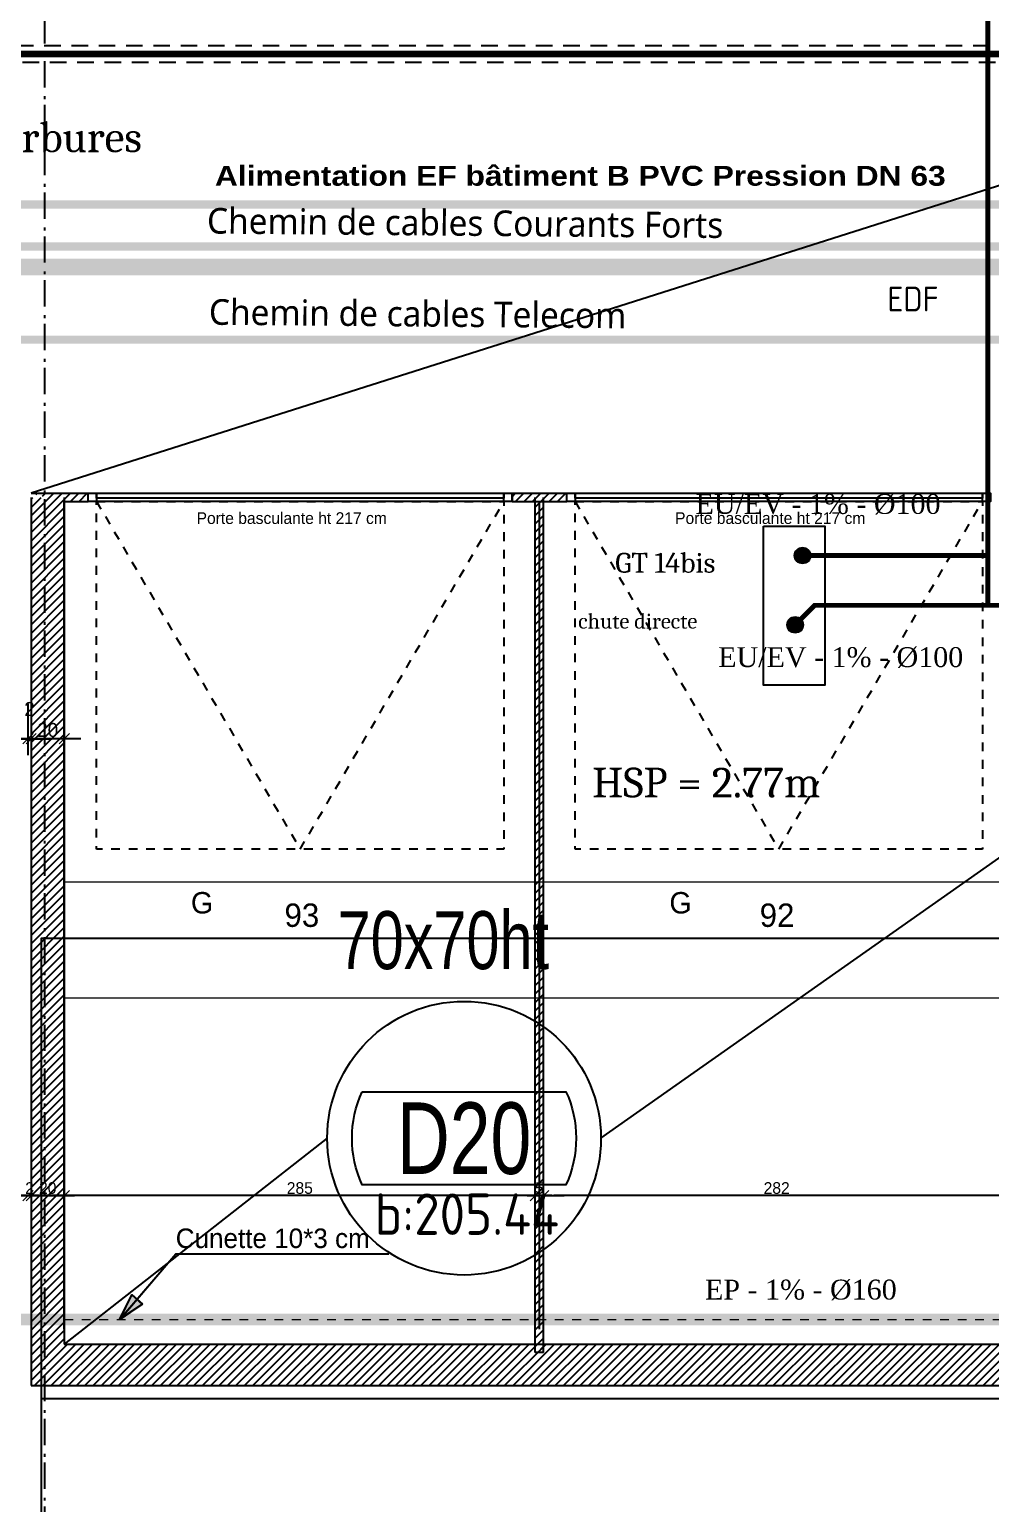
# Model space of a CAD drawing. Header units: centimetres. Extents: x 2452 to 16512, y -4226 to 6371.
# Drawn here: x 9811 to 10392, y 3176 to 4067 of the extents above; entities that cross this region are included whole.
import ezdxf
from ezdxf import colors
from ezdxf.entities.mleader import LeaderData, LeaderLine
from ezdxf.enums import TextEntityAlignment as Align
from ezdxf.math import Vec2, Vec3

# ---------------------------------------------------------------- set-up
doc = ezdxf.new("R2010")
doc.units = ezdxf.units.CM
doc.header["$PDMODE"] = 67
for name, pattern in [('prlm_ef', [0.165, 0.1, -0.065]), ('prlm_ep', [2.5, 1.25, -0.25, 0.25, -0.25, 0.25, -0.25]), ('prlm_eu', [2, 1.25, -0.25, 0.25, -0.25]), ('Style de ligne -1', [0.41664, 0.20828, -0.20836]), ('Style de ligne -11', [0.347222, 0.20828, -0.138942]), ('Style de ligne -6', [1.04164, 0.625, -0.20828, 0.06943, -0.13893]), ('VW-01', [0.41656, 0.20828, -0.20828])]:
    doc.linetypes.add(name, pattern=pattern)
doc.layers.get('0').update_dxf_attribs({"color": 252, "lineweight": 18})
for name, color, linetype, lineweight in [('01_poutres', 40, 'Continuous', 20), ('01_texte_repere', 252, 'Continuous', 20), ('_GAZELEC-RESERVATION', 1, 'Continuous', 18), ('prlm-ELEC-BT', 1, 'Continuous', 25), ('prlm-TELECOM', 3, 'Continuous', 25)]:
    doc.layers.add(name, color=color, linetype=linetype, lineweight=lineweight)
for name, color, linetype in [('01_texte', 252, 'Continuous'), ('B GÈnÈral_Hatch', 252, 'Continuous'), ('B Général', 252, 'Continuous'), ('C ANNOTATIONS-cotation', 252, 'Continuous'), ('C ANNOTATIONS-prestations', 252, 'Continuous'), ('C ANNOTATIONS-texte', 252, 'Continuous'), ('C ANNOTATIONS-texte_Hatch', 252, 'Continuous'), ('prlm-BA', 30, 'Continuous'), ('prlm-EAU-EF', 161, 'Continuous'), ('prlm-EAU-EP', 141, 'Continuous'), ('prlm-EAU-EUEV', 25, 'Continuous'), ('prlm-GT', 242, 'Continuous'), ('prlm-MOD', 64, 'Continuous')]:
    doc.layers.add(name, color=color, linetype=linetype)
doc.layers.add('prlm-ZEROPLOT', color=254, linetype='Continuous', plot=False)
doc.styles.add('CEDREP', font='GILC____.TTF')
doc.styles.add('CEDTXT', font='isocp.shx')
doc.styles.add('CHAUFF', font='trebucbi.ttf', dxfattribs={"height": 0.001})
doc.styles.add('Eurostile', font='Eurosti.TTF')
doc.styles.add('prlm-eau-ef', font='ariblk.ttf', dxfattribs={"height": 18})
doc.styles.add('prlm-eau-euev', font='pala.ttf', dxfattribs={"height": 18})
doc.styles.add('prlm-mod', font='cambriaz.ttf', dxfattribs={"height": 18})
doc.styles.get("Standard").update_dxf_attribs({"font": 'isocp.shx', "height": 15})
doc.dimstyles.new('100é', dxfattribs={"dimtxt": 8.470801, "dimasz": 6.232178, "dimexe": 10, "dimexo": 25, "dimgap": 1, "dimtad": 1, "dimdec": 1, "dimtxsty": 'Eurostile', "dimblk": 'VW_SLASH', "dimblk1": 'VW_SLASH', "dimblk2": 'VW_SLASH', "dimcen": 0, "dimdle": 10, "dimazin": 0, "dimtfac": 1, "dimtdec": 1, "dimtix": 1, "dimtmove": 0, "dimatfit": 0, "dimldrblk": 'VW_FILLEDARROW', "dimfxl": 50.8, "dimfxlon": 1, "dimfrac": 2, "dimtolj": 1, "dimarcsym": 0})
pattern_1 = [(45, (0, 0), (2.4253472, -2.6458333), [])]

# ---------------------------------------------------------------- blocks, each defined once
blk = doc.blocks.new('Porte basculante ht200cm')
at = {"layer": 'B Général', "linetype": 'Style de ligne -1', "ltscale": 25.4}
for p, q in [((-123, -2.5), (0, -212.5)), ((0, -212.5), (123, -2.5))]:
    blk.add_line(p, q, dxfattribs=at)
at = {"layer": 'B Général', "linetype": 'Continuous', "flags": 128}
for points in [[(-128, 2.5), (128, 2.5), (128, -2.5), (-128, -2.5)], [(-123, 2.5), (123, 2.5), (123, -0.5), (-123, -0.5)]]:
    blk.add_lwpolyline(points, close=True, dxfattribs=at)
at = {"layer": 'B Général', "flags": 128}
for points in [[(-128, 2.5), (-123, 2.5), (-123, -2.5), (-128, -2.5)], [(123, 2.5), (128, 2.5), (128, -2.5), (123, -2.5)]]:
    blk.add_lwpolyline(points, close=True, dxfattribs=at)
at = {"layer": 'B Général', "linetype": 'Style de ligne -1', "ltscale": 25.4, "flags": 128}
blk.add_lwpolyline([(-123, -2.5), (123, -2.5), (123, -212.5), (-123, -212.5)], close=True, dxfattribs=at)
at = {"layer": 'B Général', "insert": (-66, -238.42), "char_height": 12.94, "attachment_point": 1, "line_spacing_factor": 0.894142, "style": 'Eurostile'}
blk.add_mtext('G', dxfattribs=at)
at = {"layer": 'C ANNOTATIONS-prestations', "insert": (-62.58, -8.98), "char_height": 7.059, "attachment_point": 1, "line_spacing_factor": 0.894142, "style": 'Eurostile'}
blk.add_mtext('Porte basculante ht 217 cm', dxfattribs=at)
blk = doc.blocks.new('Objet Paramétrique')
at = {"layer": 'B Général', "linetype": 'Continuous'}
for p, q in [((0, 0), (0, 500)), ((287, 0), (287, 500)), ((574, 0), (574, 500))]:
    blk.add_line(p, q, dxfattribs=at)
at = {"layer": 'B Général', "extrusion": (0, 0, -1), "char_height": 14.118, "attachment_point": 5, "text_direction": (-1, 0, 0), "line_spacing_factor": 0.894142, "style": 'Eurostile'}
for s, insert in [('92', (143.5, 250)), ('93', (430.5, 250))]:
    blk.add_mtext(s, dxfattribs=dict(at, insert=insert))
blk = doc.blocks.new('Groupe-123-1')
at = {"layer": 'C ANNOTATIONS-texte_Hatch', "linetype": 'Continuous'}
blk.add_hatch(color=250, dxfattribs=at).paths.add_polyline_path([(9879.63, 3296.47), (9866, 3287.28), (9873.2, 3302.05)])
at = {"layer": 'C ANNOTATIONS-texte', "flags": 128}
blk.add_lwpolyline([(9866, 3287.28), (9899.8, 3326.83), (10028.5, 3326.83)], dxfattribs=at)
blk.add_lwpolyline([(9879.63, 3296.47), (9866, 3287.28), (9873.2, 3302.05)], close=True, dxfattribs=at)
at = {"layer": 'C ANNOTATIONS-texte', "insert": (9899.8, 3342.12), "char_height": 11.765, "attachment_point": 1, "rotation": 359.99999, "line_spacing_factor": 0.894142, "style": 'Eurostile'}
blk.add_mtext('Cunette 10*3 cm', dxfattribs=at)
blk = doc.blocks.new('xi.ev')
at = {"layer": 'prlm-EAU-EUEV', "linetype": 'ByBlock', "lineweight": -2}
h = blk.add_hatch(color=0, dxfattribs=at)
edge = h.paths.add_edge_path()
edge.add_arc((0, 0), 5, 0, 360)
at = {"layer": 'prlm-EAU-EUEV', "color": 0, "linetype": 'ByBlock', "lineweight": 5}
blk.add_circle((0, 0), 5, dxfattribs=at)
blk = doc.blocks.new('xi.eu')
at = {"layer": 'prlm-EAU-EUEV', "linetype": 'ByBlock', "lineweight": -2}
h = blk.add_hatch(color=0, dxfattribs=at)
edge = h.paths.add_edge_path()
edge.add_arc((0, 0), 5, 0, 360)
at = {"layer": 'prlm-EAU-EUEV', "color": 0, "linetype": 'ByBlock', "lineweight": 5}
blk.add_circle((0, 0), 5, dxfattribs=at)
blk = doc.blocks.new('A$C711F189D')
at = {"layer": '01_poutres', "color": 0}
for points in [[(1197, -163), (623, -163)], [(1197, -233), (623, -233)]]:
    blk.add_lwpolyline(points, dxfattribs=at)
at = {"layer": '01_texte', "color": 0}
for points in [[(1395.83, 323.85), (603, 71.96)], [(947.13, -317.65), (1476.68, 55.04)], [(781.8, -317.65), (623, -442.1)]]:
    blk.add_lwpolyline(points, dxfattribs=at)
blk.add_lwpolyline([(802.91, -289.55), (926.03, -289.55, -0.21739), (926.03, -345.74), (802.91, -345.74, -0.21739), (802.91, -289.55, 24.041595)], format="xyb", dxfattribs=at)
blk.add_circle((864.47, -317.65), 82.67, dxfattribs=at)
for s, height, style, p in [('D20', 43.2, 'CEDREP', (864.47, -317.65)), ('b:205.44', 25, 'CEDTXT', (866.16, -363.55))]:
    blk.add_text(s, height=height, dxfattribs=dict(at, style=style)).set_placement(p, align=Align.MIDDLE_CENTER)
at = {"layer": '01_texte_repere', "color": 0, "insert": (851.96, -216.01), "char_height": 35, "width": 164.8035, "attachment_point": 8, "rotation": 0.00017, "style": 'CEDREP'}
blk.add_mtext('70x70ht ', dxfattribs=at)
blk = doc.blocks.new('VW_SLASH')
at = {"linetype": 'ByBlock', "lineweight": -2}
blk.add_line((1.6, 0), (-1, 0), dxfattribs=at)
at = {"lineweight": 20, "flags": 128}
blk.add_lwpolyline([(0.5, 0.5), (-0.5, -0.5)], dxfattribs=at)
blk = doc.blocks.new('*D321')
at = {"layer": 'C ANNOTATIONS-cotation', "color": 0, "linetype": 'Continuous', "lineweight": -2, "transparency": 16777216}
for p, q in [((9790.5, 3654.67), (9790.5, 3628.06)), ((9810.5, 3659.06), (9810.5, 3628.06)), ((9804.27, 3638.06), (9796.73, 3638.06))]:
    blk.add_line(p, q, dxfattribs=at)
at = {"layer": 'Defpoints', "color": 0, "linetype": 'Continuous', "transparency": 16777216}
for p in [(9790.5, 3679.67), (9810.5, 3684.06), (9790.5, 3638.06)]:
    blk.add_point(p, dxfattribs=at)
at = {"layer": 'C ANNOTATIONS-cotation', "color": 0, "linetype": 'Continuous', "lineweight": -2, "transparency": 16777216, "xscale": 6.232177734375, "yscale": 6.232177734375, "zscale": 6.232177734375, "rotation": 180}
blk.add_blockref('VW_SLASH', (9790.5, 3638.06), dxfattribs=at)
at = {"layer": 'C ANNOTATIONS-cotation', "color": 0, "linetype": 'Continuous', "lineweight": -2, "transparency": 16777216, "xscale": 6.232177734375, "yscale": 6.232177734375, "zscale": 6.232177734375}
blk.add_blockref('VW_SLASH', (9810.5, 3638.06), dxfattribs=at)
at = {"layer": 'C ANNOTATIONS-cotation', "color": 0, "linetype": 'Continuous', "lineweight": 5, "transparency": 16777216, "insert": (9800.5, 3643.29), "char_height": 8.471, "attachment_point": 5, "style": 'Eurostile'}
blk.add_mtext('\\A1;20', dxfattribs=at)
blk = doc.blocks.new('VW_FILLEDARROW')
at = {"linetype": 'Continuous'}
blk.add_hatch(color=250, dxfattribs=at).paths.add_polyline_path([(-1.6, 0.43), (0, 0), (-1.6, -0.43)])
at = {"flags": 128}
blk.add_lwpolyline([(-1.6, 0.43), (0, 0), (-1.6, -0.43)], close=True, dxfattribs=at)
blk = doc.blocks.new('*D322')
at = {"layer": 'C ANNOTATIONS-cotation', "color": 0, "linetype": 'Continuous', "lineweight": -2, "transparency": 16777216}
for p, q in [((9810.5, 3659.06), (9810.5, 3628.06)), ((9812.5, 3659.06), (9812.5, 3628.06)), ((9804.27, 3638.06), (9798.04, 3638.06)), ((9812.5, 3638.06), (9810.5, 3638.06)), ((9818.73, 3638.06), (9824.97, 3638.06))]:
    blk.add_line(p, q, dxfattribs=at)
at = {"layer": 'Defpoints', "color": 0, "linetype": 'Continuous', "transparency": 16777216}
for p in [(9810.5, 3684.06), (9812.5, 3684.06), (9810.5, 3638.06)]:
    blk.add_point(p, dxfattribs=at)
at = {"layer": 'C ANNOTATIONS-cotation', "color": 0, "linetype": 'Continuous', "lineweight": -2, "transparency": 16777216, "xscale": 6.232177734375, "yscale": 6.232177734375, "zscale": 6.232177734375, "rotation": 180}
blk.add_blockref('VW_SLASH', (9812.5, 3638.06), dxfattribs=at)
at = {"layer": 'C ANNOTATIONS-cotation', "color": 0, "linetype": 'Continuous', "lineweight": -2, "transparency": 16777216, "xscale": 6.232177734375, "yscale": 6.232177734375, "zscale": 6.232177734375}
blk.add_blockref('VW_SLASH', (9810.5, 3638.06), dxfattribs=at)
at = {"layer": 'C ANNOTATIONS-cotation', "color": 0, "linetype": 'Continuous', "lineweight": 5, "transparency": 16777216, "insert": (9811.5, 3655.99), "char_height": 8.471, "attachment_point": 5, "style": 'Eurostile'}
blk.add_mtext('\\A1;2', dxfattribs=at)
blk = doc.blocks.new('*D323')
at = {"layer": 'C ANNOTATIONS-cotation', "color": 0, "linetype": 'Continuous', "lineweight": -2, "transparency": 16777216}
for p, q in [((9812.5, 3659.06), (9812.5, 3628.06)), ((9832.5, 3659.06), (9832.5, 3628.06)), ((9826.27, 3638.06), (9818.73, 3638.06))]:
    blk.add_line(p, q, dxfattribs=at)
at = {"layer": 'Defpoints', "color": 0, "linetype": 'Continuous', "transparency": 16777216}
for p in [(9812.5, 3684.06), (9832.5, 3684.06), (9812.5, 3638.06)]:
    blk.add_point(p, dxfattribs=at)
at = {"layer": 'C ANNOTATIONS-cotation', "color": 0, "linetype": 'Continuous', "lineweight": -2, "transparency": 16777216, "xscale": 6.232177734375, "yscale": 6.232177734375, "zscale": 6.232177734375, "rotation": 180}
blk.add_blockref('VW_SLASH', (9812.5, 3638.06), dxfattribs=at)
at = {"layer": 'C ANNOTATIONS-cotation', "color": 0, "linetype": 'Continuous', "lineweight": -2, "transparency": 16777216, "xscale": 6.232177734375, "yscale": 6.232177734375, "zscale": 6.232177734375}
blk.add_blockref('VW_SLASH', (9832.5, 3638.06), dxfattribs=at)
at = {"layer": 'C ANNOTATIONS-cotation', "color": 0, "linetype": 'Continuous', "lineweight": 5, "transparency": 16777216, "insert": (9822.5, 3643.29), "char_height": 8.471, "attachment_point": 5, "style": 'Eurostile'}
blk.add_mtext('\\A1;20', dxfattribs=at)
blk = doc.blocks.new('*D367')
at = {"layer": 'C ANNOTATIONS-cotation', "color": 0, "linetype": 'Continuous', "lineweight": -2, "transparency": 16777216}
blk.add_line((9804.27, 3362.06), (9791.73, 3362.06), dxfattribs=at)
at = {"layer": 'Defpoints', "color": 0, "linetype": 'Continuous', "transparency": 16777216}
for p in [(9785.5, 3362.06), (9810.5, 3354.46), (9785.5, 3338.06)]:
    blk.add_point(p, dxfattribs=at)
at = {"layer": 'C ANNOTATIONS-cotation', "color": 0, "linetype": 'Continuous', "lineweight": -2, "transparency": 16777216, "xscale": 6.232177734375, "yscale": 6.232177734375, "zscale": 6.232177734375, "rotation": 180}
blk.add_blockref('VW_SLASH', (9785.5, 3362.06), dxfattribs=at)
at = {"layer": 'C ANNOTATIONS-cotation', "color": 0, "linetype": 'Continuous', "lineweight": -2, "transparency": 16777216, "xscale": 6.232177734375, "yscale": 6.232177734375, "zscale": 6.232177734375}
blk.add_blockref('VW_SLASH', (9810.5, 3362.06), dxfattribs=at)
at = {"layer": 'C ANNOTATIONS-cotation', "color": 0, "linetype": 'Continuous', "lineweight": 5, "transparency": 16777216, "insert": (9798, 3366.59), "char_height": 7.059, "attachment_point": 5, "style": 'Eurostile'}
blk.add_mtext('\\A1;25', dxfattribs=at)
blk = doc.blocks.new('*D368')
at = {"layer": 'C ANNOTATIONS-cotation', "color": 0, "linetype": 'Continuous', "lineweight": -2, "transparency": 16777216}
for p, q in [((9804.27, 3362.06), (9798.04, 3362.06)), ((9812.5, 3362.06), (9810.5, 3362.06)), ((9818.73, 3362.06), (9824.97, 3362.06))]:
    blk.add_line(p, q, dxfattribs=at)
at = {"layer": 'Defpoints', "color": 0, "linetype": 'Continuous', "transparency": 16777216}
for p in [(9812.5, 3374.49), (9810.5, 3362.06), (9810.5, 3354.46)]:
    blk.add_point(p, dxfattribs=at)
at = {"layer": 'C ANNOTATIONS-cotation', "color": 0, "linetype": 'Continuous', "lineweight": -2, "transparency": 16777216, "xscale": 6.232177734375, "yscale": 6.232177734375, "zscale": 6.232177734375, "rotation": 180}
blk.add_blockref('VW_SLASH', (9812.5, 3362.06), dxfattribs=at)
at = {"layer": 'C ANNOTATIONS-cotation', "color": 0, "linetype": 'Continuous', "lineweight": -2, "transparency": 16777216, "xscale": 6.232177734375, "yscale": 6.232177734375, "zscale": 6.232177734375}
blk.add_blockref('VW_SLASH', (9810.5, 3362.06), dxfattribs=at)
at = {"layer": 'C ANNOTATIONS-cotation', "color": 0, "linetype": 'Continuous', "lineweight": 5, "transparency": 16777216, "insert": (9811.5, 3366.59), "char_height": 7.059, "attachment_point": 5, "style": 'Eurostile'}
blk.add_mtext('\\A1;2', dxfattribs=at)
blk = doc.blocks.new('*D369')
at = {"layer": 'C ANNOTATIONS-cotation', "color": 0, "linetype": 'Continuous', "lineweight": -2, "transparency": 16777216}
blk.add_line((9826.27, 3362.06), (9818.73, 3362.06), dxfattribs=at)
at = {"layer": 'Defpoints', "color": 0, "linetype": 'Continuous', "transparency": 16777216}
for p in [(9812.5, 3374.49), (9812.5, 3362.06), (9832.5, 3352.49)]:
    blk.add_point(p, dxfattribs=at)
at = {"layer": 'C ANNOTATIONS-cotation', "color": 0, "linetype": 'Continuous', "lineweight": -2, "transparency": 16777216, "xscale": 6.232177734375, "yscale": 6.232177734375, "zscale": 6.232177734375, "rotation": 180}
blk.add_blockref('VW_SLASH', (9812.5, 3362.06), dxfattribs=at)
at = {"layer": 'C ANNOTATIONS-cotation', "color": 0, "linetype": 'Continuous', "lineweight": -2, "transparency": 16777216, "xscale": 6.232177734375, "yscale": 6.232177734375, "zscale": 6.232177734375}
blk.add_blockref('VW_SLASH', (9832.5, 3362.06), dxfattribs=at)
at = {"layer": 'C ANNOTATIONS-cotation', "color": 0, "linetype": 'Continuous', "lineweight": 5, "transparency": 16777216, "insert": (9822.5, 3366.59), "char_height": 7.059, "attachment_point": 5, "style": 'Eurostile'}
blk.add_mtext('\\A1;20', dxfattribs=at)
blk = doc.blocks.new('*D370')
at = {"layer": 'C ANNOTATIONS-cotation', "color": 0, "linetype": 'Continuous', "lineweight": -2, "transparency": 16777216}
blk.add_line((10110.77, 3362.06), (9838.73, 3362.06), dxfattribs=at)
at = {"layer": 'Defpoints', "color": 0, "linetype": 'Continuous', "transparency": 16777216}
for p in [(9832.5, 3362.06), (9832.5, 3352.49), (10117, 3352.49)]:
    blk.add_point(p, dxfattribs=at)
at = {"layer": 'C ANNOTATIONS-cotation', "color": 0, "linetype": 'Continuous', "lineweight": -2, "transparency": 16777216, "xscale": 6.232177734375, "yscale": 6.232177734375, "zscale": 6.232177734375, "rotation": 180}
blk.add_blockref('VW_SLASH', (9832.5, 3362.06), dxfattribs=at)
at = {"layer": 'C ANNOTATIONS-cotation', "color": 0, "linetype": 'Continuous', "lineweight": -2, "transparency": 16777216, "xscale": 6.232177734375, "yscale": 6.232177734375, "zscale": 6.232177734375}
blk.add_blockref('VW_SLASH', (10117, 3362.06), dxfattribs=at)
at = {"layer": 'C ANNOTATIONS-cotation', "color": 0, "linetype": 'Continuous', "lineweight": 5, "transparency": 16777216, "insert": (9974.75, 3366.59), "char_height": 7.059, "attachment_point": 5, "style": 'Eurostile'}
blk.add_mtext('\\A1;285', dxfattribs=at)
blk = doc.blocks.new('*D371')
at = {"layer": 'C ANNOTATIONS-cotation', "color": 0, "linetype": 'Continuous', "lineweight": -2, "transparency": 16777216}
for p, q in [((10110.77, 3362.06), (10104.54, 3362.06)), ((10122, 3362.06), (10117, 3362.06)), ((10128.23, 3362.06), (10134.47, 3362.06))]:
    blk.add_line(p, q, dxfattribs=at)
at = {"layer": 'Defpoints', "color": 0, "linetype": 'Continuous', "transparency": 16777216}
for p in [(10117, 3362.06), (10117, 3352.49), (10122, 3343.83)]:
    blk.add_point(p, dxfattribs=at)
at = {"layer": 'C ANNOTATIONS-cotation', "color": 0, "linetype": 'Continuous', "lineweight": -2, "transparency": 16777216, "xscale": 6.232177734375, "yscale": 6.232177734375, "zscale": 6.232177734375}
blk.add_blockref('VW_SLASH', (10117, 3362.06), dxfattribs=at)
at = {"layer": 'C ANNOTATIONS-cotation', "color": 0, "linetype": 'Continuous', "lineweight": -2, "transparency": 16777216, "xscale": 6.232177734375, "yscale": 6.232177734375, "zscale": 6.232177734375, "rotation": 180}
blk.add_blockref('VW_SLASH', (10122, 3362.06), dxfattribs=at)
at = {"layer": 'C ANNOTATIONS-cotation', "color": 0, "linetype": 'Continuous', "lineweight": 5, "transparency": 16777216, "insert": (10119.5, 3366.59), "char_height": 7.059, "attachment_point": 5, "style": 'Eurostile'}
blk.add_mtext('\\A1;5', dxfattribs=at)
blk = doc.blocks.new('*D372')
at = {"layer": 'C ANNOTATIONS-cotation', "color": 0, "linetype": 'Continuous', "lineweight": -2, "transparency": 16777216}
blk.add_line((10397.27, 3362.06), (10128.23, 3362.06), dxfattribs=at)
at = {"layer": 'Defpoints', "color": 0, "linetype": 'Continuous', "transparency": 16777216}
for p in [(10122, 3362.06), (10403.5, 3357.86), (10122, 3343.83)]:
    blk.add_point(p, dxfattribs=at)
at = {"layer": 'C ANNOTATIONS-cotation', "color": 0, "linetype": 'Continuous', "lineweight": -2, "transparency": 16777216, "xscale": 6.232177734375, "yscale": 6.232177734375, "zscale": 6.232177734375, "rotation": 180}
blk.add_blockref('VW_SLASH', (10122, 3362.06), dxfattribs=at)
at = {"layer": 'C ANNOTATIONS-cotation', "color": 0, "linetype": 'Continuous', "lineweight": -2, "transparency": 16777216, "xscale": 6.232177734375, "yscale": 6.232177734375, "zscale": 6.232177734375}
blk.add_blockref('VW_SLASH', (10403.5, 3362.06), dxfattribs=at)
at = {"layer": 'C ANNOTATIONS-cotation', "color": 0, "linetype": 'Continuous', "lineweight": 5, "transparency": 16777216, "insert": (10262.75, 3366.59), "char_height": 7.059, "attachment_point": 5, "style": 'Eurostile'}
blk.add_mtext('\\A1;282', dxfattribs=at)

msp = doc.modelspace()

# ---------------------------------------------------------------- hatches: boundary and pattern name
at = {"layer": 'B GÈnÈral_Hatch', "linetype": 'Continuous'}
h = msp.add_hatch(dxfattribs=at)
h.set_pattern_fill('50_BETON', color=256, style=0, pattern_type=2)
h.set_pattern_definition(pattern_1)
h.paths.add_polyline_path([(9846.98, 3786.35), (9812.48, 3786.35), (9832.48, 3781.35), (9846.98, 3781.35)])
h = msp.add_hatch(dxfattribs=at)
h.set_pattern_fill('50_BETON', color=256, style=0, pattern_type=2)
h.set_pattern_definition(pattern_1)
h.paths.add_polyline_path([(10102.98, 3786.35), (10102.98, 3781.35), (10135.98, 3781.35), (10135.98, 3786.35)])
h = msp.add_hatch(dxfattribs=at)
h.set_pattern_fill('50_BETON', color=256, style=0, pattern_type=2)
h.set_pattern_definition(pattern_1)
h.paths.add_polyline_path([(9812.48, 3247.29), (9832.48, 3272.29), (9832.48, 3783.85), (9812.48, 3783.85)])
h = msp.add_hatch(dxfattribs=at)
h.set_pattern_fill('50_BETON', color=256, style=0, pattern_type=2)
h.set_pattern_definition(pattern_1)
h.paths.add_polyline_path([(10116.98, 3267.29), (10121.98, 3267.29), (10121.98, 3783.85), (10116.98, 3783.85)])
h = msp.add_hatch(dxfattribs=at)
h.set_pattern_fill('50_BETON', color=256, style=0, pattern_type=2)
h.set_pattern_definition(pattern_1)
h.paths.add_polyline_path([(10823.39, 3247.29), (10823.39, 3272.29), (9832.48, 3272.29), (9812.48, 3247.29)])

# ---------------------------------------------------------------- linework, layer by layer
at = {"layer": 'B Général', "linetype": 'Continuous', "lineweight": 18}
for p, q in [((9812.48, 3786.35), (9846.98, 3786.35)), ((10102.98, 3786.35), (10135.98, 3786.35)), ((9812.48, 3783.85), (9812.48, 3247.29)), ((9832.48, 3783.85), (9832.48, 3272.29)), ((9832.48, 3781.35), (9846.98, 3781.35)), ((10102.98, 3781.35), (10135.98, 3781.35)), ((10116.98, 3267.29), (10116.98, 3783.85)), ((10121.98, 3267.29), (10121.98, 3783.85)), ((9832.48, 3272.29), (10403.48, 3272.29)), ((9812.48, 3247.29), (10823.39, 3247.29))]:
    msp.add_line(p, q, dxfattribs=at)
at = {"layer": 'B Général', "linetype": 'Continuous'}
for p, q in [((9812.48, 3786.35), (9846.98, 3786.35)), ((9846.98, 3781.35), (9846.98, 3786.35)), ((10102.98, 3786.35), (10135.98, 3786.35)), ((10102.98, 3781.35), (10102.98, 3786.35)), ((10135.98, 3781.35), (10135.98, 3786.35)), ((9812.48, 3783.85), (9812.48, 3247.29)), ((9832.48, 3783.85), (9832.48, 3272.29)), ((9832.48, 3781.35), (9846.98, 3781.35)), ((10102.98, 3781.35), (10135.98, 3781.35)), ((10116.98, 3267.29), (10116.98, 3783.85)), ((10121.98, 3267.29), (10121.98, 3783.85)), ((9832.48, 3272.29), (10403.48, 3272.29)), ((10121.98, 3267.29), (10116.98, 3267.29)), ((9812.48, 3247.29), (10823.39, 3247.29))]:
    msp.add_line(p, q, dxfattribs=at)
at = {"layer": 'B Général', "linetype": 'VW-01', "lineweight": 18, "ltscale": 25.4}
msp.add_line((9832.48, 3287.28), (10683.39, 3287.28), dxfattribs=at)
at = {"layer": 'B Général', "linetype": 'Style de ligne -6', "ltscale": 25.4, "flags": 128}
msp.add_lwpolyline([(9877.41, 5820.39), (9877.41, 5736.89), (9820.48, 5687.89), (9820.48, 3085.39)], dxfattribs=at)
at = {"layer": 'prlm-EAU-EF', "linetype": 'prlm_ef', "ltscale": 300, "const_width": 5, "flags": 128}
msp.add_lwpolyline([(9468.19, 3821.22), (9468.19, 3960.75), (11410.25, 3960.75), (11410.25, 5313.97)], dxfattribs=at)
at = {"layer": 'prlm-EAU-EF', "linetype": 'prlm_ef', "ltscale": 100, "const_width": 4, "flags": 128}
msp.add_lwpolyline([(7096.34, 3799.24), (7096.34, 3849.77), (7096.34, 4051.75), (11381.54, 4051.75), (11381.54, 1665.27), (11865.51, 1665.27), (11642.53, 304.31), (12400.42, 170.63), (12305.13, -393.05)], dxfattribs=at)
at = {"layer": 'prlm-EAU-EP', "linetype": 'prlm_ep', "ltscale": 20, "flags": 128}
msp.add_lwpolyline([(10862.38, 2134.26, 7, 7, 0), (10862.38, 3287.13, 7, 7, 0), (9548.63, 3287.13, 7, 7, 0), (9548.63, 2927.19, 0, 0, 0)], format="xyseb", dxfattribs=at)
at = {"layer": 'prlm-EAU-EUEV', "linetype": 'prlm_eu', "ltscale": 50, "const_width": 3, "flags": 128}
for points in [[(10644.51, 3718.65), (10390.32, 3718.65), (10390.32, 4347.88)], [(10278.4, 3748.72), (10390.32, 3748.72)], [(10273.93, 3706.85), (10285.72, 3718.65), (10390.32, 3718.65)]]:
    msp.add_lwpolyline(points, dxfattribs=at)
at = {"layer": 'prlm-ELEC-BT', "linetype": 'Style de ligne -11', "ltscale": 100}
for points, const_width in [([(9482.39, 3792.81), (9482.39, 3935.36), (11377.81, 3935.36), (11377.81, 2085.51), (11242.88, 2085.51), (11242.88, 1071.86), (11404.83, 856.5), (11292.84, 205.44), (12347.41, 13.77), (12256.31, -558.83)], 5), ([(9505.71, 3788.87), (9505.71, 3922.99), (11367.57, 3922.99), (11367.57, 2096.73), (11233, 2096.73), (11233, 1063.93), (11386.28, 866.21), (11269.56, 193.51), (12324.16, 3.61), (12260.98, -388.17)], 10)]:
    msp.add_lwpolyline(points, dxfattribs=dict(at, const_width=const_width))
at = {"layer": 'prlm-GT'}
msp.add_lwpolyline([(10254.8, 3766.44), (10291.8, 3766.44), (10291.8, 3670.44), (10254.8, 3670.44)], close=True, dxfattribs=at)
at = {"layer": 'prlm-MOD', "linetype": 'prlm_ef', "ltscale": 100, "flags": 128}
for points in [[(7091.34, 3799.24), (7091.34, 3849.77), (7091.34, 4056.75), (11386.54, 4056.75), (11386.54, 1670.27), (11871.4, 1670.27), (11648.27, 308.38), (12406.18, 174.69), (12310.06, -393.89)], [(7101.34, 3799.24), (7101.34, 3849.77), (7101.34, 4046.75), (11376.54, 4046.75), (11376.54, 1660.27), (11859.63, 1660.27), (11636.8, 300.25), (12394.66, 166.56), (12300.2, -392.22)]]:
    msp.add_lwpolyline(points, dxfattribs=at)
at = {"layer": 'prlm-TELECOM', "linetype": 'Style de ligne -11', "ltscale": 100, "const_width": 5}
msp.add_lwpolyline([(9565.68, 3790.19), (9565.68, 3879.15), (11334.15, 3879.15), (11334.15, 2075.8), (11250.74, 2075.8), (11250.74, 1067.56), (11398.15, 857.07), (11282.69, 200.69), (12337.21, 7.94), (12262.58, -452.24)], dxfattribs=at)
at = {"layer": 'prlm-ZEROPLOT'}
for points in [[(8418.48, 4917.39), (10859.39, 4917.39), (10859.39, 3517.39), (9818.48, 3517.39), (9818.48, 2192.49), (8418.48, 2192.49)], [(10820.39, 3517.39), (9818.48, 3517.39), (9818.48, 3239.39), (10820.39, 3239.39)]]:
    msp.add_lwpolyline(points, close=True, dxfattribs=at)

# ---------------------------------------------------------------- block references
at = {"layer": 'B Général'}
for p in [(9974.98, 3783.85), (10263.98, 3783.85)]:
    msp.add_blockref('Porte basculante ht200cm', p, dxfattribs=at)
at = {"layer": 'B Général', "xscale": -1}
msp.add_blockref('Objet Paramétrique', (10406.48, 3281.35), dxfattribs=at)
at = {"layer": 'C ANNOTATIONS-texte'}
msp.add_blockref('Groupe-123-1', (0, 0), dxfattribs=at)
at = {"layer": 'C ANNOTATIONS-texte', "color": 7}
msp.add_blockref('Groupe-123-1', (0.02, 0.06), dxfattribs=at)
at = {"layer": 'prlm-BA'}
msp.add_blockref('A$C711F189D', (9209.48, 3714.39), dxfattribs=at)
at = {"layer": 'prlm-EAU-EUEV', "ltscale": 50}
for name, p, rotation in [('xi.eu', (10278.4, 3748.72), 45), ('xi.ev', (10273.93, 3706.85), 10.53819333935971)]:
    msp.add_blockref(name, p, dxfattribs=dict(at, rotation=rotation))

# ---------------------------------------------------------------- texts
at = {"layer": 'prlm-EAU-EF', "insert": (9923.47, 3984.13), "char_height": 12, "width": 543.6853, "attachment_point": 1, "style": 'prlm-eau-ef'}
msp.add_mtext('Alimentation EF bâtiment B PVC Pression DN 63', dxfattribs=at)
at = {"layer": 'prlm-EAU-EP', "insert": (10219.48, 3311.28), "char_height": 12, "width": 151.0859, "attachment_point": 1, "style": 'prlm-eau-euev'}
msp.add_mtext('EP - 1% - %%C160', dxfattribs=at)
at = {"layer": 'prlm-EAU-EUEV', "char_height": 12, "width": 190.7565, "attachment_point": 1, "style": 'prlm-eau-euev'}
for insert in [(10213.75, 3785.91), (10227.44, 3693.36)]:
    msp.add_mtext('EU/EV - 1% - %%C100', dxfattribs=dict(at, insert=insert))
at = {"layer": 'prlm-EAU-EUEV', "insert": (10142.91, 3713.63), "char_height": 9, "attachment_point": 1, "style": 'prlm-mod'}
msp.add_mtext_dynamic_manual_height_columns('chute directe', width=439.7445, gutter_width=75, heights=[0], dxfattribs=at)
at = {"layer": 'prlm-ELEC-BT', "ltscale": 25}
msp.add_text('EDF', height=15, dxfattribs=at).set_placement((10329.63, 3896.18))
at = {"layer": 'prlm-ELEC-BT', "linetype": 'prlm_ef', "ltscale": 100, "insert": (9918.74, 3958.74), "char_height": 15.4811, "attachment_point": 1, "rotation": 359.50132, "style": 'CHAUFF'}
msp.add_mtext_dynamic_manual_height_columns('Chemin de cables Courants Forts', width=395.6489, gutter_width=75, heights=[0], dxfattribs=at)
at = {"layer": 'prlm-GT', "ltscale": 25, "insert": (10165.29, 3750.34), "char_height": 12, "attachment_point": 1, "style": 'prlm-mod'}
msp.add_mtext_dynamic_manual_height_columns('GT 14bis', width=80.5026, gutter_width=75, heights=[0], dxfattribs=at)
at = {"layer": 'prlm-MOD', "insert": (9724.87, 3998.45), "char_height": 18, "width": 324.5945, "attachment_point": 5, "style": 'prlm-mod'}
msp.add_mtext("Séparateur d'hydrocarbures", dxfattribs=at)
at = {"layer": 'prlm-TELECOM', "insert": (9919.91, 3903.65), "char_height": 15.4811, "attachment_point": 1, "rotation": 359.50132, "style": 'CHAUFF'}
msp.add_mtext_dynamic_manual_height_columns('Chemin de cables Telecom', width=325.2017, gutter_width=75, heights=[0], dxfattribs=at)
at = {"layer": 'prlm-ZEROPLOT', "insert": (10151.32, 3620.57), "char_height": 18, "attachment_point": 1, "style": 'prlm-mod'}
msp.add_mtext_dynamic_manual_height_columns('HSP = 2.77m', width=153.5105, gutter_width=75, heights=[0], dxfattribs=at)

# ---------------------------------------------------------------- dimensions: what is measured, and where the dimension line sits
at = {"layer": 'C ANNOTATIONS-cotation', "color": 7, "linetype": 'Continuous', "lineweight": 5}
for base, p1, p2, override, picture, middle in [((9790.5, 3638.06), (9810.5, 3684.06), (9790.5, 3679.67), {"dimtxt": 8.470801, "dimdec": 0, "dimpost": '<>', "dimtxsty": 'Eurostile', "dimtmove": 2}, '*D321', (9800.5, 3643.29)), ((9810.5, 3638.06), (9812.5, 3684.06), (9810.5, 3684.06), {"dimtxt": 8.470801, "dimgap": 13.69873, "dimdec": 0, "dimpost": '<>', "dimtxsty": 'Eurostile', "dimtmove": 2}, '*D322', (9811.5, 3655.99)), ((9812.5, 3638.06), (9832.5, 3684.06), (9812.5, 3684.06), {"dimtxt": 8.470801, "dimdec": 0, "dimpost": '<>', "dimtxsty": 'Eurostile', "dimtmove": 2}, '*D323', (9822.5, 3643.29)), ((9785.5, 3362.06), (9810.5, 3354.46), (9785.5, 3338.06), {"dimtxt": 7.059001, "dimdec": 0, "dimpost": '<>', "dimtxsty": 'Eurostile', "dimse1": 1, "dimse2": 1, "dimtmove": 2}, '*D367', (9798, 3366.59)), ((9810.5, 3362.06), (9812.5, 3374.49), (9810.5, 3354.46), {"dimtxt": 7.059001, "dimdec": 0, "dimpost": '<>', "dimtxsty": 'Eurostile', "dimse1": 1, "dimse2": 1, "dimtmove": 2}, '*D368', (9811.5, 3366.59)), ((9812.5, 3362.06), (9832.5, 3352.49), (9812.5, 3374.49), {"dimtxt": 7.059001, "dimdec": 0, "dimpost": '<>', "dimtxsty": 'Eurostile', "dimse1": 1, "dimse2": 1, "dimtmove": 2}, '*D369', (9822.5, 3366.59)), ((9832.50115122, 3362.05920906), (10117.00115122, 3352.49296579), (9832.50115122, 3352.49296579), {"dimtxt": 7.059001, "dimdec": 0, "dimpost": '<>', "dimtxsty": 'Eurostile', "dimse1": 1, "dimse2": 1, "dimtmove": 2}, '*D370', (9974.75115122, 3366.58870938)), ((10117, 3362.06), (10122, 3343.83), (10117, 3352.49), {"dimtxt": 7.059001, "dimdec": 0, "dimpost": '<>', "dimtxsty": 'Eurostile', "dimse1": 1, "dimse2": 1, "dimtmove": 2}, '*D371', (10119.5, 3366.59)), ((10122.00115122, 3362.05920906), (10403.50115123, 3357.86305665), (10122.00115122, 3343.83271175), {"dimtxt": 7.059001, "dimdec": 0, "dimpost": '<>', "dimtxsty": 'Eurostile', "dimse1": 1, "dimse2": 1, "dimtmove": 2}, '*D372', (10262.75115122, 3366.58870938))]:
    dim = msp.add_linear_dim(base=base, p1=p1, p2=p2, dimstyle='100é', override=override, dxfattribs=at)
    dim.commit()
    dim.dimension.update_dxf_attribs({"geometry": picture, "text_midpoint": middle})

# ---------------------------------------------------------------- leaders
at = {"layer": '_GAZELEC-RESERVATION', "color": 6}
ml = msp.add_multileader_mtext('Standard', dxfattribs=at)
ml.set_content('résa n°41\\P200X200 EN DALLE HAUTE', color=6)
ml.set_leader_properties()
ml.build(insert=Vec2(0, 0))
ml.multileader.update_dxf_attribs({"has_text_frame": 1, "arrow_head_size": 8, "scale": 20})
ctx = ml.context
ctx.base_point, ctx.scale, ctx.char_height, ctx.arrow_head_size, ctx.landing_gap_size, ctx.plane_origin = Vec3(9210.75, 3838.73), 20, 8, 8, 4, Vec3(8599.63, 3657.43)
ctx.attachment_type = 2
notes = []
notes.append((ctx, [(0, (1, 1, 0), (9350.33, 3838.73), (-1, 0), 8.98, [(0, [(9440.48, 3776.34)], 0, [])])]))
ctx.mtext.insert, ctx.mtext.width, ctx.mtext.flow_direction = Vec3(9214.75, 3842.76), 156.885, 5
ml = msp.add_multileader_mtext('Standard', dxfattribs=at)
ml.set_content('résa n°17 EU\\P%%C200 A.inf: +204.37', color=6)
ml.set_leader_properties()
ml.build(insert=Vec2(0, 0))
ml.multileader.update_dxf_attribs({"has_text_frame": 1, "arrow_head_size": 8, "scale": 20})
ctx = ml.context
ctx.base_point, ctx.scale, ctx.char_height, ctx.arrow_head_size, ctx.landing_gap_size, ctx.plane_origin = Vec3(9356.38, 3790.68), 20, 8, 8, 4, Vec3(8783.33, 3653.57)
ctx.attachment_type = 2
notes.append((ctx, [(0, (1, 1, 0), (9462.96, 3790.68), (-1, 0), 8.98, [(0, [(9526.02, 3718.1)], 0, [])])]))
ctx.mtext.insert, ctx.mtext.width, ctx.mtext.flow_direction = Vec3(9360.38, 3794.68), 156.885, 5
ml = msp.add_multileader_mtext('Standard', dxfattribs=at)
ml.set_content('résa n°3 EP\\P25x25 A.inf: +204.25', color=6)
ml.set_leader_properties()
ml.build(insert=Vec2(0, 0))
ml.multileader.update_dxf_attribs({"has_text_frame": 1, "arrow_head_size": 8, "scale": 20})
ctx = ml.context
ctx.base_point, ctx.scale, ctx.char_height, ctx.arrow_head_size, ctx.landing_gap_size, ctx.plane_origin = Vec3(9433.58, 3691.7), 20, 8, 8, 4, Vec3(8858.2, 3711.54)
ctx.attachment_type = 2
notes.append((ctx, [(0, (1, 1, 0), (9544.7, 3691.7), (-1, 0), 8.98, [(0, [(9569.77, 3716.54)], 0, [])])]))
ctx.mtext.insert, ctx.mtext.width, ctx.mtext.flow_direction = Vec3(9437.58, 3695.7), 156.885, 5
ml = msp.add_multileader_mtext('Standard', dxfattribs=at)
ml.set_content('résa n°16 EU\\P%%C200 A.inf: +204.40', color=6)
ml.set_leader_properties()
ml.build(insert=Vec2(0, 0))
ml.multileader.update_dxf_attribs({"has_text_frame": 1, "arrow_head_size": 8, "scale": 20})
ctx = ml.context
ctx.base_point, ctx.scale, ctx.char_height, ctx.arrow_head_size, ctx.landing_gap_size, ctx.plane_origin = Vec3(9335.77, 3503.88), 20, 8, 8, 4, Vec3(8787.92, 3417.09)
ctx.attachment_type = 2
notes.append((ctx, [(0, (1, 1, 0), (9443.16, 3503.88), (-1, 0), 8.98, [(0, [(9530.61, 3481.62)], 0, [])])]))
ctx.mtext.insert, ctx.mtext.width, ctx.mtext.flow_direction = Vec3(9339.77, 3507.88), 156.885, 5
ml = msp.add_multileader_mtext('Standard', dxfattribs=at)
ml.set_content('résa n°2\\P25x25 A.inf: +204.22', color=6)
ml.set_leader_properties()
ml.build(insert=Vec2(0, 0))
ml.multileader.update_dxf_attribs({"has_text_frame": 1, "arrow_head_size": 8, "scale": 20})
ctx = ml.context
ctx.base_point, ctx.scale, ctx.char_height, ctx.arrow_head_size, ctx.landing_gap_size, ctx.plane_origin = Vec3(9441.63, 3447.02), 20, 8, 8, 4, Vec3(8866.4, 3466.86)
ctx.attachment_type = 2
notes.append((ctx, [(0, (1, 1, 0), (9552.89, 3447.02), (-1, 0), 8.98, [(0, [(9577.97, 3471.86)], 0, [])])]))
ctx.mtext.insert, ctx.mtext.width, ctx.mtext.flow_direction = Vec3(9445.63, 3451.02), 156.885, 5
for ctx, leaders in notes:
    for number, flags, end, landing, length, lines in leaders:
        leader = LeaderData()
        leader.index, (leader.has_last_leader_line, leader.has_dogleg_vector, leader.attachment_direction) = number, flags
        leader.last_leader_point, leader.dogleg_vector, leader.dogleg_length = Vec3(end), Vec3(landing), length
        for number, points, colour, breaks in lines:
            line = LeaderLine()
            line.index, line.vertices, line.color, line.breaks = number, Vec3.list(points), colors.encode_raw_color(colour), breaks
            leader.lines.append(line)
        ctx.leaders.append(leader)

doc.saveas('drawing.dxf')
